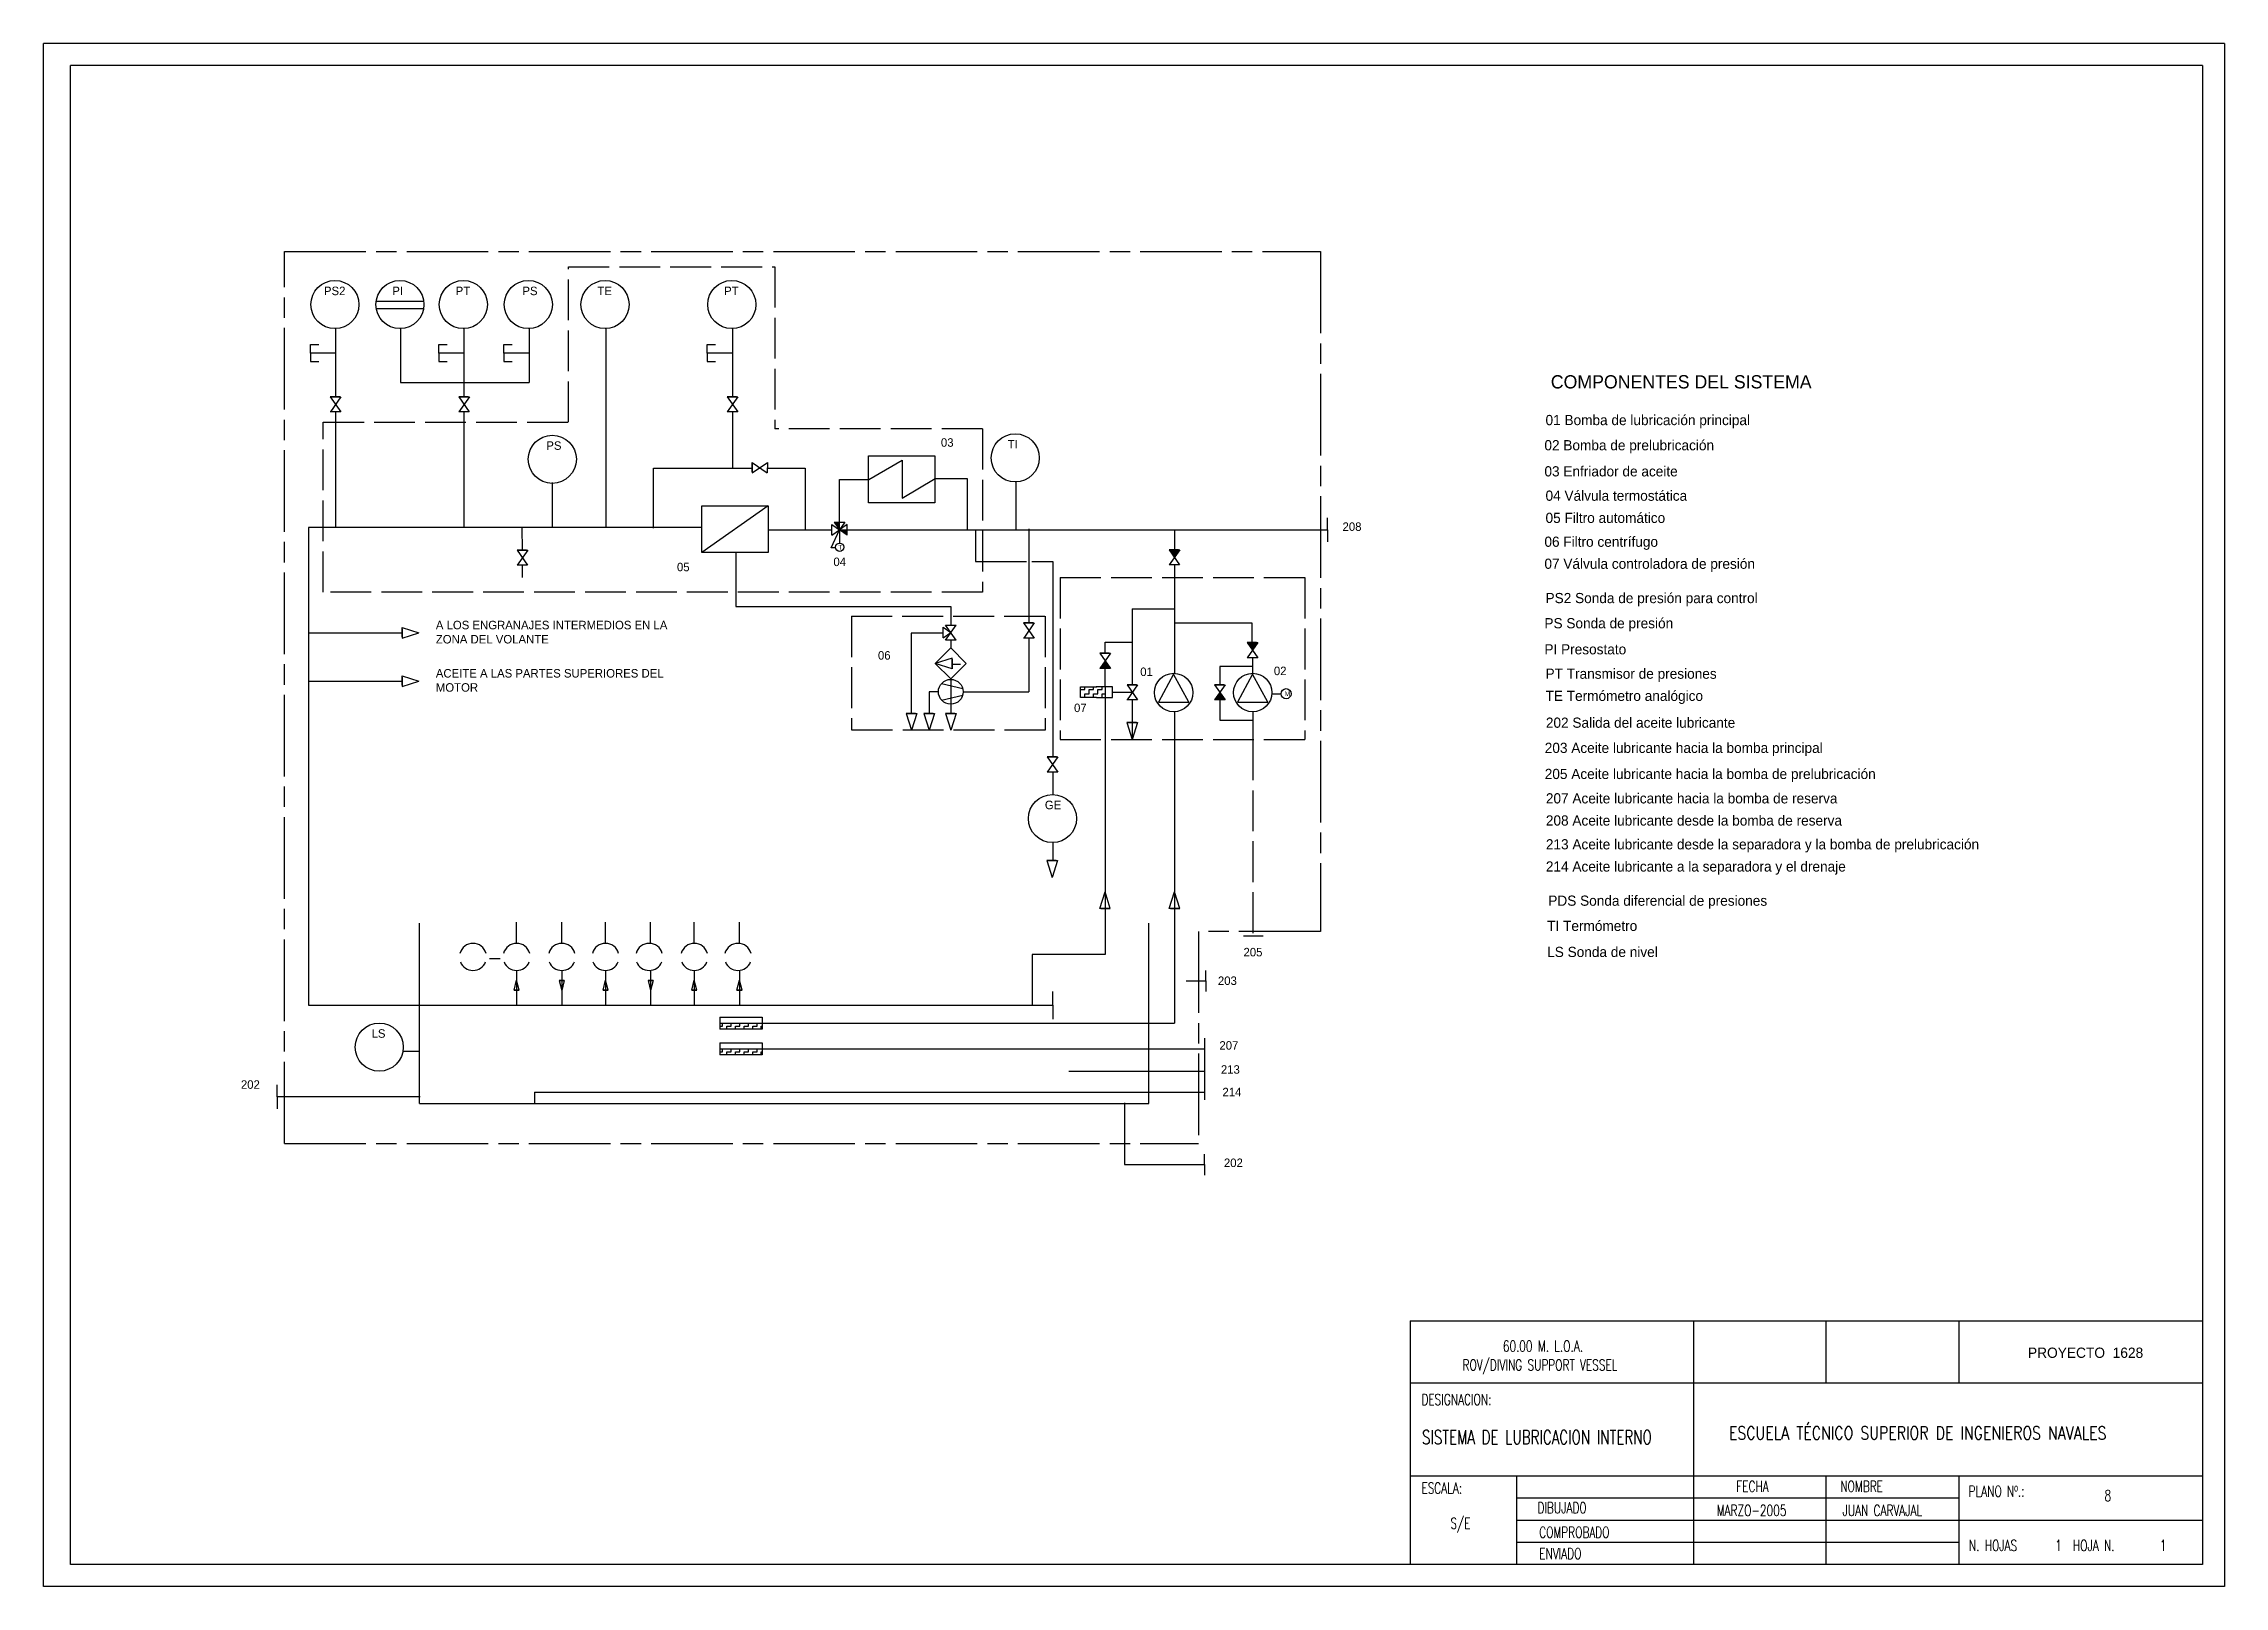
# Model space of a CAD drawing. Header units: millimetres. Extents: x 524 to 1166, y 386 to 840.
import ezdxf

# ---------------------------------------------------------------- set-up
doc = ezdxf.new("R2010")
doc.units = ezdxf.units.MM
doc.linetypes.add('ACAD_ISO02W100', pattern=[15, 12, -3])
doc.linetypes.add('ACAD_ISO08W100', pattern=[36, 24, -3, 6, -3])
for name, color, linetype in [('CAJETIN', 3, 'Continuous'), ('Capa1', 1, 'ACAD_ISO08W100'), ('Capa2', 5, 'ACAD_ISO02W100'), ('Capa3', 7, 'ACAD_ISO02W100'), ('D3', 3, 'Continuous'), ('TX', 3, 'Continuous')]:
    doc.layers.add(name, color=color, linetype=linetype)
doc.styles.add('CN', font='ROMANS.SHX', dxfattribs={"width": 0.8})
doc.styles.add('ROMANS', font='ROMANS.shx')
doc.styles.get("Standard").update_dxf_attribs({"font": 'Gothic.TTF'})
pattern_1 = [(0, (518.1382, 511.4527), (1.27, 1.27), [1.27, -1.27]), (90, (519.4082, 511.4527), (-1.27, 1.27), [1.27, -1.27])]

msp = doc.modelspace()

# ---------------------------------------------------------------- hatches: boundary and pattern name
for points in [[(758.32, 699.09), (756.74, 699.09), (758.32, 696.86), (758.32, 696.86)], [(760.58, 696.85), (758.33, 696.85), (760.58, 695.29)], [(858.52, 691), (855.38, 691), (856.95, 688.74)], [(881.5, 663.67), (878.74, 663.67), (878.37, 663.67), (879.94, 661.41)], [(836.55, 658.3), (835.02, 656.08), (838.08, 656.08)], [(870.32, 649.01), (868.78, 646.8), (871.85, 646.8)]]:
    msp.add_hatch(color=256).paths.add_polyline_path(points)
h = msp.add_hatch()
h.set_pattern_fill('ZIGZAG', color=256, scale=0.4, style=0)
h.set_pattern_definition(pattern_1)
h.paths.add_polyline_path([(834.02, 647.47), (836.59, 647.47), (836.59, 650.7), (833.94, 650.7), (829.32, 650.7), (829.32, 647.47)])
h = msp.add_hatch()
h.set_pattern_fill('ZIGZAG', color=256, scale=0.4, style=0)
h.set_pattern_definition(pattern_1)
h.paths.add_polyline_path([(735.52, 542.38), (735.52, 544.15), (723.11, 544.15), (723.11, 542.38)])
h.paths.add_polyline_path([(735.52, 549.91), (735.52, 551.68), (723.11, 551.68), (723.11, 549.91)])

# ---------------------------------------------------------------- linework, layer by layer
for p, q in [((621.89, 764.15), (635.91, 764.15)), ((621.89, 762), (635.91, 762)), ((602.52, 748.91), (602.52, 751.38)), ((602.52, 751.38), (604.98, 751.38)), ((609.96, 756.09), (609.96, 753.7)), ((609.96, 753.93), (609.96, 736.04)), ((629.11, 756.09), (629.11, 753.7)), ((629.11, 753.93), (629.11, 740.2)), ((640.33, 748.91), (640.33, 751.38)), ((640.33, 751.38), (642.79, 751.38)), ((647.76, 756.09), (647.76, 753.7)), ((647.76, 753.93), (647.76, 736.04)), ((659.47, 748.91), (659.47, 751.38)), ((659.47, 751.38), (661.94, 751.38)), ((666.91, 756.09), (666.91, 753.7)), ((666.91, 753.93), (666.91, 740.2)), ((689.5, 756.09), (689.5, 753.7)), ((689.5, 753.93), (689.5, 697.56)), ((719.37, 751.38), (721.84, 751.38)), ((719.37, 748.91), (719.37, 751.38)), ((726.81, 756.09), (726.81, 753.7)), ((726.81, 753.93), (726.81, 736.04)), ((602.52, 748.91), (602.52, 746.45)), ((609.91, 748.91), (602.52, 748.91)), ((602.52, 746.45), (604.98, 746.45)), ((647.72, 748.91), (640.33, 748.91)), ((640.33, 748.91), (640.33, 746.45)), ((640.33, 746.45), (642.79, 746.45)), ((666.87, 748.91), (659.47, 748.91)), ((659.47, 748.91), (659.47, 746.45)), ((659.47, 746.45), (661.94, 746.45)), ((726.77, 748.91), (719.37, 748.91)), ((719.37, 748.91), (719.37, 746.45)), ((719.37, 746.45), (721.84, 746.45)), ((629.11, 740.2), (666.91, 740.2)), ((611.16, 736.04), (608.4, 736.04)), ((608.4, 736.04), (611.5, 731.57)), ((611.53, 736.04), (608.43, 731.57)), ((608.76, 736.04), (611.53, 736.04)), ((609.96, 733.79), (609.96, 733.77)), ((609.96, 733.79), (609.96, 733.77)), ((646.2, 736.04), (649.3, 731.57)), ((648.97, 736.04), (646.2, 736.04)), ((649.34, 736.04), (646.24, 731.57)), ((646.57, 736.04), (649.34, 736.04)), ((647.76, 733.79), (647.76, 733.77)), ((647.76, 733.79), (647.76, 733.77)), ((725.25, 736.04), (728.35, 731.57)), ((728.02, 736.04), (725.25, 736.04)), ((728.39, 736.04), (725.29, 731.57)), ((725.62, 736.04), (728.39, 736.04)), ((726.81, 733.79), (726.81, 733.77)), ((726.81, 733.79), (726.81, 733.77)), ((611.5, 731.57), (608.39, 731.57)), ((609.96, 731.57), (609.96, 697.52)), ((649.3, 731.57), (646.2, 731.57)), ((647.76, 731.57), (647.76, 697.56)), ((728.35, 731.57), (725.29, 731.57)), ((726.81, 731.57), (726.81, 715)), ((703.58, 697.34), (703.58, 715)), ((703.58, 715), (732.6, 715)), ((732.6, 716.73), (737.07, 713.63)), ((732.6, 713.97), (732.6, 716.73)), ((732.6, 713.6), (737.08, 716.7)), ((732.6, 716.37), (732.6, 713.6)), ((734.61, 715), (735.11, 715)), ((734.85, 715.16), (734.87, 715.16)), ((737.08, 716.7), (737.07, 713.6)), ((737.07, 715), (748.26, 715)), ((748.26, 715), (748.26, 696.85)), ((766.89, 704.86), (766.89, 718.63)), ((766.89, 718.63), (786.4, 718.63)), ((766.97, 711.64), (776.8, 717.4)), ((776.8, 717.4), (776.8, 706.22)), ((786.4, 718.63), (786.4, 704.86)), ((673.76, 710.8), (673.76, 697.56)), ((758.32, 696.85), (758.32, 711.64)), ((758.32, 711.64), (766.97, 711.64)), ((776.8, 706.22), (786.46, 711.98)), ((786.46, 711.98), (795.95, 711.98)), ((795.95, 711.98), (795.95, 696.91)), ((810.28, 710.97), (810.28, 708.57)), ((810.28, 708.81), (810.28, 696.85)), ((717.79, 703.91), (737.3, 703.91)), ((717.79, 690.15), (717.79, 703.91)), ((737.3, 703.91), (717.79, 690.15)), ((737.3, 703.91), (737.3, 690.15)), ((786.4, 704.86), (766.89, 704.86)), ((902.02, 696.85), (902.02, 700.38)), ((602, 697.52), (602, 556.92)), ((717.79, 697.52), (602, 697.52)), ((664.94, 690.91), (664.93, 697.52)), ((737.45, 696.85), (756.06, 696.85)), ((755.83, 691.54), (758.32, 696.86)), ((756.06, 698.42), (758.32, 696.85)), ((756.06, 695.29), (756.06, 698.42)), ((756.06, 695.29), (758.32, 696.85)), ((756.74, 699.09), (758.32, 696.86)), ((756.74, 699.09), (759.87, 699.09)), ((758.31, 696.85), (758.31, 692.96)), ((758.31, 696.85), (902.02, 696.85)), ((759.87, 699.09), (758.32, 696.86)), ((760.58, 698.42), (758.32, 696.85)), ((760.58, 695.29), (758.32, 696.85)), ((760.58, 695.29), (760.58, 698.42)), ((798.41, 696.82), (798.41, 687.56)), ((814.11, 697.15), (814.11, 669.45)), ((856.94, 696.84), (856.94, 691)), ((902.02, 696.83), (902.02, 693.3)), ((663.39, 690.91), (666.49, 686.44)), ((666.15, 690.91), (663.39, 690.91)), ((666.52, 690.91), (663.42, 686.44)), ((663.76, 690.91), (666.52, 690.91)), ((664.94, 688.64), (664.94, 688.67)), ((664.95, 688.66), (664.95, 688.65)), ((737.3, 690.15), (717.79, 690.15)), ((727.8, 689.98), (727.8, 674.28)), ((757.15, 691.54), (755.83, 691.54)), ((798.41, 687.56), (813.42, 687.56)), ((814.96, 687.56), (821.14, 687.56)), ((821.14, 687.56), (821.14, 630.03)), ((855.38, 691), (858.48, 686.52)), ((858.15, 691), (855.38, 691)), ((855.38, 691), (858.52, 691)), ((858.52, 691), (855.41, 686.52)), ((856.94, 688.74), (856.94, 688.73)), ((666.49, 686.44), (663.38, 686.44)), ((664.95, 682.84), (664.94, 686.44)), ((858.48, 686.52), (855.41, 686.52)), ((856.94, 686.52), (856.94, 654.62)), ((727.8, 674.28), (791.14, 674.28)), ((791.14, 674.28), (791.14, 668.89)), ((629.55, 665.34), (629.55, 668.11)), ((629.55, 668.11), (634.49, 666.54)), ((788.84, 665.09), (788.84, 668.22)), ((788.84, 668.22), (791.14, 666.63)), ((789.54, 664.38), (792.64, 668.85)), ((792.67, 664.38), (789.57, 668.85)), ((789.57, 668.85), (792.68, 668.85)), ((812.55, 669.45), (815.65, 664.98)), ((815.32, 669.45), (812.55, 669.45)), ((815.69, 669.45), (812.59, 664.98)), ((812.92, 669.45), (815.69, 669.45)), ((844.55, 673.62), (844.55, 651.27)), ((844.55, 673.62), (856.94, 673.62)), ((879.88, 669.43), (856.89, 669.43)), ((879.88, 663.69), (879.88, 669.43)), ((602, 666.54), (629.55, 666.54)), ((629.55, 667.74), (629.55, 664.97)), ((629.55, 664.97), (634.49, 666.54)), ((779.47, 666.44), (779.47, 642.85)), ((788.85, 666.44), (779.47, 666.44)), ((791.08, 662.09), (786.53, 657.55)), ((788.84, 665.09), (791.14, 666.68)), ((792.67, 664.38), (789.54, 664.38)), ((791.08, 664.37), (791.08, 662.09)), ((791.08, 662.09), (795.63, 657.55)), ((791.09, 666.65), (791.11, 666.65)), ((791.11, 666.63), (791.11, 666.65)), ((815.65, 664.98), (812.55, 664.98)), ((814.11, 667.2), (814.11, 667.18)), ((814.11, 664.98), (814.11, 649.19)), ((836.54, 660.47), (836.54, 663.82)), ((836.54, 663.82), (844.55, 663.82)), ((878.37, 663.67), (881.47, 659.2)), ((881.14, 663.67), (878.37, 663.67)), ((881.5, 663.67), (878.4, 659.2)), ((878.74, 663.67), (881.5, 663.67)), ((879.93, 661.42), (879.93, 661.4)), ((791.47, 659.12), (786.53, 657.55)), ((786.53, 657.55), (791.08, 653.01)), ((791.47, 655.98), (786.53, 657.55)), ((795.63, 657.55), (791.08, 653.01)), ((791.47, 656.35), (791.47, 659.12)), ((791.47, 658.75), (791.47, 655.98)), ((791.47, 657.36), (793.96, 657.36)), ((834.98, 660.56), (838.08, 656.08)), ((837.75, 660.56), (834.98, 660.56)), ((838.08, 656.08), (834.98, 656.08)), ((838.12, 660.56), (835.02, 656.08)), ((835.35, 660.56), (838.12, 660.56)), ((836.54, 658.31), (836.54, 658.29)), ((836.59, 650.7), (836.54, 656.08)), ((880.04, 656.67), (870.3, 656.67)), ((870.3, 656.67), (870.3, 651.25)), ((881.47, 659.2), (878.37, 659.2)), ((880.04, 654.44), (880.04, 659.22)), ((602, 652.34), (629.55, 652.34)), ((629.55, 653.9), (634.49, 652.34)), ((629.55, 651.14), (629.55, 653.9)), ((629.55, 653.54), (629.55, 650.77)), ((629.55, 650.77), (634.49, 652.34)), ((784.72, 649.19), (784.72, 642.85)), ((787.44, 649.19), (784.72, 649.19)), ((788.39, 651.66), (794.63, 650.18)), ((791.08, 653.01), (791.08, 642.85)), ((794.77, 649.19), (814.11, 649.19)), ((829.32, 647.47), (829.32, 650.7)), ((829.32, 650.7), (834.1, 650.7)), ((838.73, 650.7), (833.94, 650.7)), ((836.59, 650.7), (836.59, 647.47)), ((838.73, 647.47), (838.73, 650.7)), ((844.55, 649), (838.73, 649)), ((842.99, 651.27), (846.09, 646.8)), ((845.75, 651.27), (842.99, 651.27)), ((846.12, 651.27), (843.02, 646.8)), ((843.36, 651.27), (846.12, 651.27)), ((844.55, 649.02), (844.55, 649)), ((856.7, 654.43), (852.24, 646.13)), ((856.7, 654.43), (852.24, 646.13)), ((856.7, 654.43), (852.24, 646.13)), ((856.7, 654.43), (852.24, 646.13)), ((856.7, 654.43), (852.24, 646.13)), ((856.7, 654.43), (852.24, 646.13)), ((856.7, 654.43), (852.24, 646.13)), ((856.7, 654.43), (852.24, 646.13)), ((861.21, 646.13), (856.7, 654.43)), ((861.21, 646.13), (856.7, 654.43)), ((861.21, 646.13), (856.7, 654.43)), ((861.21, 646.13), (856.7, 654.43)), ((861.21, 646.13), (856.7, 654.43)), ((861.21, 646.13), (856.7, 654.43)), ((861.21, 646.13), (856.7, 654.43)), ((861.21, 646.13), (856.7, 654.43)), ((868.75, 651.27), (871.85, 646.8)), ((871.51, 651.27), (868.75, 651.27)), ((871.88, 651.27), (868.78, 646.8)), ((869.12, 651.27), (871.88, 651.27)), ((870.31, 649.02), (870.31, 649)), ((879.97, 654.43), (875.51, 646.13)), ((879.97, 654.43), (875.51, 646.13)), ((879.97, 654.43), (875.51, 646.13)), ((879.97, 654.43), (875.51, 646.13)), ((879.97, 654.43), (875.51, 646.13)), ((879.97, 654.43), (875.51, 646.13)), ((879.97, 654.43), (875.51, 646.13)), ((879.97, 654.43), (875.51, 646.13)), ((884.49, 646.13), (879.97, 654.43)), ((884.49, 646.13), (879.97, 654.43)), ((884.49, 646.13), (879.97, 654.43)), ((884.49, 646.13), (879.97, 654.43)), ((884.49, 646.13), (879.97, 654.43)), ((884.49, 646.13), (879.97, 654.43)), ((884.49, 646.13), (879.97, 654.43)), ((884.49, 646.13), (879.97, 654.43)), ((885.65, 648.63), (888.32, 648.63)), ((777.97, 642.85), (779.54, 637.92)), ((780.74, 642.85), (777.97, 642.85)), ((778.34, 642.85), (781.1, 642.85)), ((781.1, 642.85), (779.54, 637.92)), ((783.15, 642.85), (784.72, 637.92)), ((785.92, 642.85), (783.15, 642.85)), ((783.52, 642.85), (786.29, 642.85)), ((786.29, 642.85), (784.72, 637.92)), ((788.39, 646.73), (794.63, 648.2)), ((789.52, 642.85), (791.08, 637.92)), ((792.28, 642.85), (789.52, 642.85)), ((789.88, 642.85), (792.65, 642.85)), ((792.65, 642.85), (791.08, 637.92)), ((834.02, 647.47), (829.32, 647.47)), ((834.02, 647.47), (838.73, 647.47)), ((836.51, 647.47), (836.51, 571.84)), ((846.09, 646.8), (842.98, 646.8)), ((844.55, 646.8), (844.55, 635.19)), ((852.24, 646.13), (861.21, 646.13)), ((852.24, 646.13), (861.21, 646.13)), ((852.24, 646.13), (861.21, 646.13)), ((852.24, 646.13), (861.21, 646.13)), ((852.24, 646.13), (861.21, 646.13)), ((852.24, 646.13), (861.21, 646.13)), ((852.24, 646.13), (861.21, 646.13)), ((852.24, 646.13), (861.21, 646.13)), ((856.94, 643.32), (856.94, 551.68)), ((871.85, 646.8), (868.75, 646.8)), ((870.3, 646.79), (870.3, 640.89)), ((875.51, 646.13), (884.49, 646.13)), ((875.51, 646.13), (884.49, 646.13)), ((875.51, 646.13), (884.49, 646.13)), ((875.51, 646.13), (884.49, 646.13)), ((875.51, 646.13), (884.49, 646.13)), ((875.51, 646.13), (884.49, 646.13)), ((875.51, 646.13), (884.49, 646.13)), ((875.51, 646.13), (884.49, 646.13)), ((880.04, 643.28), (880.04, 635.19)), ((845.75, 640.13), (842.98, 640.13)), ((842.98, 640.13), (844.55, 635.19)), ((843.35, 640.13), (846.11, 640.13)), ((846.11, 640.13), (844.55, 635.19)), ((870.3, 640.89), (880.04, 640.89)), ((819.48, 630.05), (822.58, 625.58)), ((822.24, 630.05), (819.48, 630.05)), ((822.61, 630.05), (819.51, 625.58)), ((819.85, 630.05), (822.61, 630.05)), ((822.58, 625.58), (819.48, 625.58)), ((821.04, 627.8), (821.04, 627.78)), ((821.1, 625.7), (821.1, 618.94)), ((821.1, 604.79), (821.1, 599.5)), ((822.12, 599.5), (819.36, 599.5)), ((819.36, 599.5), (820.92, 594.56)), ((819.73, 599.5), (822.49, 599.5)), ((822.49, 599.5), (820.92, 594.56)), ((834.94, 585.38), (836.51, 590.32)), ((837.71, 585.38), (834.94, 585.38)), ((835.31, 585.38), (838.07, 585.38)), ((838.07, 585.38), (836.51, 590.32)), ((855.38, 585.38), (856.94, 590.32)), ((858.14, 585.38), (855.38, 585.38)), ((855.74, 585.38), (858.51, 585.38)), ((858.51, 585.38), (856.94, 590.32)), ((634.67, 528.02), (634.67, 581.13)), ((663.26, 575.15), (663.26, 581.35)), ((663.26, 575.15), (663.26, 581.35)), ((676.56, 575.15), (676.56, 581.35)), ((676.56, 575.15), (676.56, 581.35)), ((689.42, 575.15), (689.42, 581.35)), ((689.42, 575.15), (689.42, 581.35)), ((702.72, 575.15), (702.72, 581.35)), ((702.72, 575.15), (702.72, 581.35)), ((715.57, 575.15), (715.57, 581.35)), ((715.57, 575.15), (715.57, 581.35)), ((728.87, 575.15), (728.87, 581.35)), ((728.87, 575.15), (728.87, 581.35)), ((849.44, 528.02), (849.44, 581.13)), ((836.51, 571.84), (815.01, 571.84)), ((815.01, 571.84), (815.01, 556.92)), ((877.28, 577.36), (883.04, 577.36)), ((655.29, 570.72), (658.39, 570.72)), ((663.26, 567.18), (663.26, 556.99)), ((663.26, 567.18), (663.26, 556.99)), ((676.56, 567.18), (676.56, 556.99)), ((676.56, 567.18), (676.56, 556.99)), ((689.42, 567.18), (689.42, 556.99)), ((689.42, 567.18), (689.42, 556.99)), ((702.72, 567.18), (702.72, 556.99)), ((702.72, 567.18), (702.72, 556.99)), ((715.57, 567.18), (715.57, 556.99)), ((715.57, 567.18), (715.57, 556.99)), ((728.87, 567.18), (728.87, 556.99)), ((728.87, 567.18), (728.87, 556.99)), ((866.2, 564.08), (866.2, 567.18)), ((662.54, 561.37), (663.26, 564.33)), ((662.54, 561.37), (664.04, 561.37)), ((664.04, 561.37), (662.54, 561.37)), ((664.04, 561.37), (663.26, 564.33)), ((675.79, 564.19), (676.56, 561.23)), ((677.29, 564.19), (675.79, 564.19)), ((675.79, 564.19), (677.29, 564.19)), ((677.29, 564.19), (676.56, 561.23)), ((688.69, 561.37), (689.42, 564.33)), ((688.69, 561.37), (690.2, 561.37)), ((690.2, 561.37), (688.69, 561.37)), ((690.2, 561.37), (689.42, 564.33)), ((701.94, 564.19), (702.72, 561.23)), ((703.44, 564.19), (701.94, 564.19)), ((701.94, 564.19), (703.44, 564.19)), ((703.44, 564.19), (702.72, 561.23)), ((714.85, 561.37), (715.57, 564.33)), ((714.85, 561.37), (716.35, 561.37)), ((716.35, 561.37), (714.85, 561.37)), ((716.35, 561.37), (715.57, 564.33)), ((728.14, 561.37), (728.87, 564.33)), ((729.65, 561.37), (728.14, 561.37)), ((728.14, 561.37), (729.65, 561.37)), ((729.65, 561.37), (728.87, 564.33)), ((821.11, 556.92), (821.11, 560.99)), ((860.44, 564.08), (866.2, 564.08)), ((866.2, 564.08), (866.2, 560.98)), ((602, 556.92), (821.11, 556.92)), ((723.11, 553.45), (735.52, 553.45)), ((723.11, 553.45), (723.11, 549.91)), ((735.52, 553.45), (735.52, 549.91)), ((821.11, 556.92), (821.11, 552.86)), ((723.11, 551.68), (856.94, 551.68)), ((735.52, 549.91), (723.11, 549.91)), ((723.11, 545.92), (735.52, 545.92)), ((723.11, 545.92), (723.11, 542.38)), ((735.52, 545.92), (735.52, 542.38)), ((865.84, 547.25), (865.84, 529.09)), ((629.89, 543.42), (634.67, 543.42)), ((723.11, 544.15), (865.84, 544.15)), ((735.52, 542.38), (723.11, 542.38)), ((592.72, 529.98), (592.72, 533.52)), ((825.89, 537.51), (865.78, 537.51)), ((592.72, 529.98), (592.72, 526.44)), ((634.89, 529.98), (592.72, 529.98)), ((634.67, 528.02), (849.44, 528.02)), ((668.52, 531.31), (668.52, 528.21)), ((668.52, 531.31), (865.84, 531.31)), ((842.26, 528.21), (842.26, 510.05)), ((842.26, 510.05), (865.76, 510.05)), ((865.76, 510.05), (865.76, 513.15)), ((865.76, 510.05), (865.76, 506.95))]:
    msp.add_line(p, q)
for centre, radius in [((609.75, 763.17), 7.08), ((628.9, 763.17), 7.08), ((647.56, 763.17), 7.08), ((666.7, 763.17), 7.08), ((689.29, 763.17), 7.08), ((726.61, 763.17), 7.08), ((673.76, 717.63), 7.08), ((810.07, 718.04), 7.08), ((758.38, 691.74), 1.22), ((791.1, 649.19), 3.66), ((856.72, 648.97), 5.66), ((856.72, 648.97), 5.66), ((856.72, 648.97), 5.66), ((856.72, 648.97), 5.66), ((856.72, 648.97), 5.66), ((856.72, 648.97), 5.66), ((856.72, 648.97), 5.66), ((856.72, 648.97), 5.66), ((880, 648.97), 5.66), ((880, 648.97), 5.66), ((880, 648.97), 5.66), ((880, 648.97), 5.66), ((880, 648.97), 5.66), ((880, 648.97), 5.66), ((880, 648.97), 5.66), ((880, 648.97), 5.66), ((889.82, 648.63), 1.49), ((821.04, 611.87), 7.08), ((622.8, 544.6), 7.08)]:
    msp.add_circle(centre, radius)
for centre, start, end in [((650.41, 571.16), 14.87708, 165.12292), ((663.26, 571.16), 14.87708, 165.12292), ((676.56, 571.16), 14.87708, 165.12292), ((689.42, 571.16), 14.87708, 165.12292), ((702.27, 571.16), 14.87708, 165.12292), ((715.57, 571.16), 14.87708, 165.12292), ((728.43, 571.16), 14.87708, 165.12292), ((650.41, 571.16), 201.2904, 338.7096), ((663.26, 571.16), 201.2904, 338.7096), ((676.56, 571.16), 201.2904, 338.7096), ((689.42, 571.16), 201.2904, 338.7096), ((702.27, 571.16), 201.2904, 338.7096), ((715.57, 571.16), 201.2904, 338.7096), ((728.43, 571.16), 201.2904, 338.7096)]:
    msp.add_arc(centre, 3.99, start, end)
at = {"layer": 'CAJETIN', "color": 2, "linetype": 'Continuous'}
for p, q in [((926.34, 464.05), (1159.62, 464.05)), ((926.34, 464.05), (926.34, 392.37)), ((1009.75, 464.05), (1009.75, 418.44)), ((1048.85, 445.81), (1048.85, 464.05)), ((1087.95, 464.05), (1087.95, 445.81)), ((926.34, 445.81), (1009.75, 445.81)), ((1009.75, 445.81), (1087.95, 445.81)), ((1087.95, 445.81), (1159.62, 445.81)), ((926.34, 418.44), (1159.62, 418.44)), ((957.62, 418.44), (957.62, 392.37)), ((1009.75, 418.44), (1009.75, 392.37)), ((1048.85, 392.37), (1048.85, 418.44)), ((1087.95, 418.44), (1087.95, 392.37)), ((957.62, 411.92), (1087.95, 411.92)), ((957.62, 405.41), (1087.95, 405.41)), ((1087.95, 405.41), (1159.62, 405.41)), ((957.62, 398.89), (1087.95, 398.89))]:
    msp.add_line(p, q, dxfattribs=at)
msp.add_lwpolyline([(1087.95, 418.44, 0.0652, 0.0652, 0), (1087.95, 392.37, 0.0652, 0.0652, 0)], format="xyseb", dxfattribs=at)
at = {"layer": 'Capa1'}
for p, q in [((594.88, 516.29), (594.88, 778.74)), ((594.88, 778.74), (899.95, 778.74)), ((899.95, 778.74), (899.95, 578.69)), ((899.95, 578.69), (864.07, 578.69)), ((864.07, 578.69), (864.07, 516.29)), ((594.88, 516.29), (864.07, 516.29))]:
    msp.add_line(p, q, dxfattribs=at)
at = {"layer": 'Capa2'}
for p, q in [((678.51, 728.57), (678.51, 774.29)), ((678.51, 774.29), (739.27, 774.29)), ((739.27, 774.29), (739.27, 726.6)), ((606.32, 725.81), (606.32, 728.57)), ((606.32, 728.57), (678.51, 728.57)), ((606.32, 678.51), (606.32, 725.81)), ((800.42, 726.6), (739.27, 726.6)), ((800.42, 726.6), (800.42, 678.51)), ((823.31, 682.8), (823.31, 635.19)), ((823.31, 682.8), (895.33, 682.8)), ((895.33, 682.8), (895.33, 635.19)), ((800.42, 678.51), (606.32, 678.51)), ((761.82, 671.41), (761.82, 637.92)), ((761.82, 671.41), (818.93, 671.41)), ((818.93, 671.41), (818.93, 637.92)), ((818.93, 637.92), (761.82, 637.92)), ((823.31, 635.19), (895.33, 635.19))]:
    msp.add_line(p, q, dxfattribs=at)
at = {"layer": 'Capa3'}
msp.add_line((880.04, 635.19), (880.04, 577.36), dxfattribs=at)
at = {"layer": 'D3', "color": 3}
for p, q in [((1166.1, 839.97), (523.98, 839.97)), ((523.98, 385.89), (523.98, 839.97)), ((1166.1, 839.97), (1166.1, 405.89)), ((1166.1, 405.89), (1166.1, 385.89)), ((543.98, 385.89), (523.98, 385.89)), ((1166.1, 385.89), (543.98, 385.89))]:
    msp.add_line(p, q, dxfattribs=at)
at = {"layer": 'D3', "color": 2}
for p, q in [((1159.62, 833.49), (531.88, 833.49)), ((531.88, 392.37), (531.88, 833.49)), ((1159.62, 833.49), (1159.62, 412.37)), ((1159.62, 412.37), (1159.62, 392.37)), ((551.88, 392.37), (531.88, 392.37)), ((1159.62, 392.37), (551.88, 392.37))]:
    msp.add_line(p, q, dxfattribs=at)

# ---------------------------------------------------------------- texts
at = {"attachment_point": 1}
for s, insert, char_height, width in [('PS2', (606.52, 768.44), 2.5, 7.0659), ('PI', (626.65, 768.44), 2.5, 7.0659), ('PT', (645.31, 768.44), 2.5, 7.0659), ('PS', (664.95, 768.44), 2.5, 7.0659), ('TE', (687.04, 768.44), 2.5, 7.0659), ('PT', (724.36, 768.44), 2.5, 7.0659), ('COMPONENTES DEL SISTEMA', (967.77, 742.38), 3.9, 105.1172), ('PS', (672, 722.91), 2.5, 7.0659), ('03', (788.19, 723.82), 2.5, 10.3109), ('TI', (807.82, 723.32), 2.5, 7.0659), ('208', (906.45, 699.05), 2.5, 8.4223), ('05', (710.47, 687.17), 2.5, 10.3109), ('04', (756.53, 688.7), 2.5, 10.3109), ('T', (757.96, 692.43), 1.4, 5.7741), ('A LOS ENGRANAJES INTERMEDIOS EN LA ZONA DEL VOLANTE', (639.47, 670.09), 2.5, 69.6626), ('ACEITE A LAS PARTES SUPERIORES DEL MOTOR', (639.47, 655.89), 2.5, 69.6626), ('06', (769.65, 661.16), 2.5, 10.3109), ('01', (846.88, 656.34), 2.5, 4.9801), ('02', (886.23, 656.59), 2.5, 5.7271), ('M', (889.4, 649.32), 1.4, 5.7741), ('07', (827.38, 645.72), 2.5, 8.0677), ('GE', (818.79, 617.14), 2.5, 7.0659), ('205', (877.28, 573.82), 2.5, 6.2059), ('203', (869.75, 565.41), 2.5, 8.4223), ('LS', (620.55, 549.87), 2.5, 7.0659), ('207', (870.19, 546.36), 2.5, 10.6388), ('202', (582.08, 534.85), 2.5, 14.185), ('213', (870.63, 539.28), 2.5, 9.7522), ('214', (871.08, 532.64), 2.5, 8.4223), ('202', (871.52, 511.82), 2.5, 8.8656)]:
    msp.add_mtext(s, dxfattribs=dict(at, insert=insert, char_height=char_height, width=width))
at = {"color": 3, "attachment_point": 1}
for s, insert, char_height, width in [('01 Bomba de lubricación principal', (966.22, 730.68), 3, 110.9564), ('02 Bomba de prelubricación', (965.89, 723.27), 3, 82.6001), ('03 Enfriador de aceite', (965.89, 715.59), 3, 81.8278), ('04 Válvula termostática', (966.22, 708.42), 3, 82.6001), ('05 Filtro automático', (966.22, 701.89), 3, 133.9948), ('06 Filtro centrífugo', (965.89, 694.87), 3, 97.4428), ('07 Válvula controladora de presión', (965.89, 688.39), 3, 97.4428), ('PS2 Sonda de presión para control', (966.22, 678.29), 3, 110.9563), ('PS Sonda de presión', (965.89, 670.88), 3, 82.6001), ('PI Presostato', (965.89, 663.21), 3, 81.8279), ('PT Transmisor de presiones', (966.22, 656.03), 3, 82.6001), ('TE Termómetro analógico', (966.22, 649.51), 3, 133.9948), ('202 Salida del aceite lubricante', (966.32, 641.61), 3, 109.3132), ('203 Aceite lubricante hacia la bomba principal', (965.99, 634.19), 3, 129.6768), ('205 Aceite lubricante hacia la bomba de prelubricación', (965.99, 626.52), 3, 158.5686), ('207 Aceite lubricante hacia la bomba de reserva', (966.32, 619.34), 3, 137.5945), ('208 Aceite lubricante desde la bomba de reserva', (966.32, 612.82), 3, 136.4161), ('213 Aceite lubricante desde la separadora y la bomba de prelubricación', (966.32, 605.81), 3, 195.3353), ('214 Aceite lubricante a la separadora y el drenaje', (966.32, 599.28), 3, 155.8594), ('PDS Sonda diferencial de presiones', (967.03, 589.22), 3, 110.9563), ('TI Termómetro', (966.7, 581.81), 3, 82.6001), ('LS Sonda de nivel', (966.7, 574.13), 3, 81.8279), ('PROYECTO  1628', (1108.27, 456.17), 3.024, 62.5827)]:
    msp.add_mtext(s, dxfattribs=dict(at, insert=insert, char_height=char_height, width=width))
at = {"layer": 'CAJETIN', "linetype": 'Continuous', "style": 'ROMANS', "width": 0.7}
for s, height, p in [('60.00 M. L.O.A.', 3.24, (953.64, 454.99)), ('ROV/DIVING SUPPORT VESSEL ', 3.24, (941.77, 449.43)), ('SISTEMA DE LUBRICACION INTERNO', 4.1472, (929.84, 427.72)), ('8', 3.24, (1130.8, 411)), ('S/E', 3.24, (938.2, 402.83)), ('1', 3.24, (1116.24, 396.31)), ('1', 3.24, (1147.1, 396.31))]:
    msp.add_text(s, height=height, dxfattribs=at).set_placement(p)
at = {"layer": 'CAJETIN', "color": 2, "linetype": 'Continuous', "style": 'ROMANS', "width": 0.7}
for s, p in [('DESIGNACION:', (929.68, 439.27)), ('ESCALA:', (929.68, 413.2)), ('FECHA            NOMBRE', (1022.39, 413.7)), ('PLANO Nº.:', (1090.81, 412.26)), ('DIBUJADO', (963.83, 407.41)), ('COMPROBADO', (964.35, 400.19)), ('N. HOJAS         HOJA N.', (1090.89, 396.31)), ('ENVIADO', (964.35, 393.91))]:
    msp.add_text(s, height=3.24, dxfattribs=at).set_placement(p)
at = {"layer": 'CAJETIN', "color": 3, "linetype": 'Continuous', "style": 'ROMANS', "width": 0.7}
for s, p in [('MARZO-2005', (1016.62, 406.63)), ('JUAN CARVAJAL', (1053.67, 406.63))]:
    msp.add_text(s, height=3.24, dxfattribs=at).set_placement(p)
at = {"layer": 'TX', "style": 'CN', "width": 0.8}
msp.add_text('ESCUELA TÉCNICO SUPERIOR DE INGENIEROS NAVALES', height=3.8, dxfattribs=at).set_placement((1020.24, 429.15))

doc.saveas('drawing.dxf')
